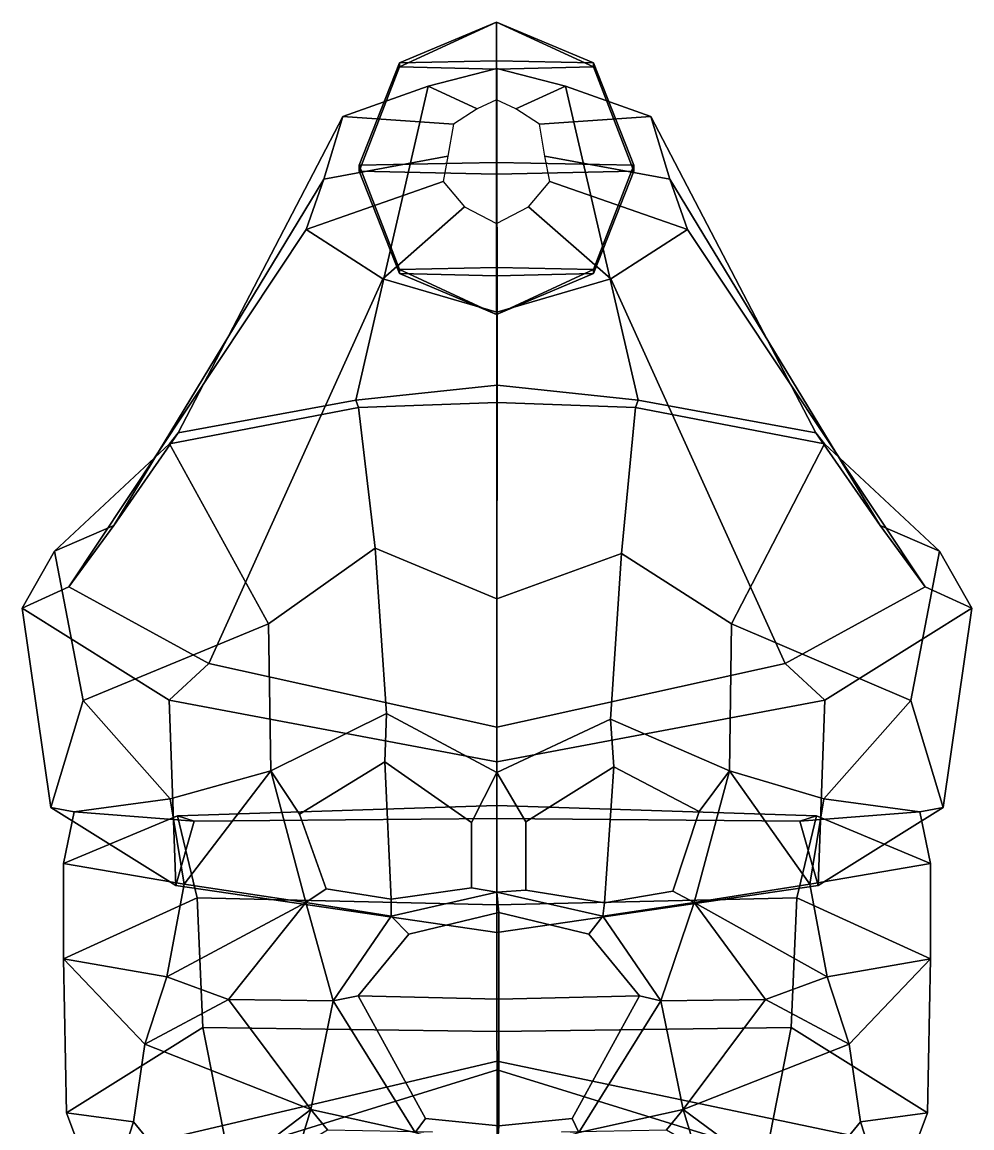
# Model space of a CAD drawing. Extents: x -183 to 163, y -155 to 305.
# Drawn here: x -67.8 to 65.3, y 150.2 to 305.1 of the extents above; entities that cross this region are included whole.
import ezdxf

# ---------------------------------------------------------------- set-up
doc = ezdxf.new("R2010")
doc.units = 0

msp = doc.modelspace()

# ---------------------------------------------------------------- linework, layer by layer
for points in [[(-1.320393, 298.509247, 46.112045), (-1.320389, 305.086243, 31.427982), (-14.929281, 298.799194, 38.653446)], [(-14.929281, 298.799194, 38.653446), (-1.320389, 305.086243, 31.427982), (-14.929278, 299.37912, 23.736246)], [(-1.320389, 305.086243, 31.427982), (-1.320386, 299.669067, 16.277588), (-14.929278, 299.37912, 23.736246)], [(-1.320393, 298.509247, 46.112045), (12.288532, 298.799194, 38.65345), (-1.320389, 305.086243, 31.427982)], [(-1.320389, 305.086243, 31.427982), (12.288535, 299.379089, 23.736252), (-1.320386, 299.669067, 16.277588)], [(12.288532, 298.799194, 38.65345), (12.288535, 299.379089, 23.736252), (-1.320389, 305.086243, 31.427982)], [(-20.56629, 284.200867, 41.180069), (-14.929281, 298.799194, 38.653446), (-14.929278, 299.37912, 23.736246), (-20.566286, 285.020966, 20.083883)], [(-14.929278, 299.37912, 23.736246), (-1.320386, 299.669067, 16.277588), (-1.320385, 285.431, 9.535825), (-20.566286, 285.020966, 20.083883)], [(12.288535, 299.379089, 23.736252), (17.925507, 285.020935, 20.083893), (-1.320385, 285.431, 9.535825), (-1.320386, 299.669067, 16.277588)], [(17.925503, 284.200836, 41.180077), (17.925507, 285.020935, 20.083893), (12.288535, 299.379089, 23.736252), (12.288532, 298.799194, 38.65345)], [(-1.250553, 254.198425, 158.226151), (-1.278548, 298.590942, 102.021492), (-10.905055, 296.108246, 99.741562), (-21.038815, 252.135681, 151.082962)], [(-1.320395, 283.790802, 51.728104), (-1.320393, 298.509247, 46.112045), (-14.929281, 298.799194, 38.653446), (-20.56629, 284.200867, 41.180069)], [(-1.330378, 294.204956, 40.207081), (-4.025801, 292.942688, 40.151199), (-10.905055, 296.108246, 99.741562), (-1.278548, 298.590942, 102.021492)], [(-1.330378, 294.204956, 40.207081), (-1.278548, 298.590942, 102.021492), (8.347959, 296.108246, 99.741562), (1.365044, 292.942688, 40.151203)], [(-1.320395, 283.790802, 51.728104), (17.925503, 284.200836, 41.180077), (12.288532, 298.799194, 38.65345), (-1.320393, 298.509247, 46.112045)], [(-1.250553, 254.198425, 158.226151), (18.537708, 252.135681, 151.082962), (8.347959, 296.108246, 99.741562), (-1.278548, 298.590942, 102.021492)], [(-45.89912, 247.522888, 138.961182), (-21.038815, 252.135681, 151.082962), (-10.905055, 296.108246, 99.741562), (-22.835415, 291.854156, 95.834877)], [(-4.025801, 292.942688, 40.151199), (-7.366301, 290.779816, 40.05545), (-22.835415, 291.854156, 95.834877), (-10.905055, 296.108246, 99.741562)], [(1.365044, 292.942688, 40.151203), (8.347959, 296.108246, 99.741562), (20.278316, 291.854156, 95.834885), (4.705544, 290.779816, 40.055454)], [(43.398022, 247.522888, 138.961182), (20.278316, 291.854156, 95.834885), (8.347959, 296.108246, 99.741562), (18.537708, 252.135681, 151.082962)], [(-54.939651, 234.579407, 113.84803), (-45.89912, 247.522888, 138.961182), (-22.835415, 291.854156, 95.834877), (-25.514042, 283.092072, 87.788422)], [(-7.366301, 290.779816, 40.05545), (-8.116317, 286.325012, 39.858269), (-25.514042, 283.092072, 87.788422), (-22.835415, 291.854156, 95.834877)], [(4.705544, 290.779816, 40.055454), (20.278316, 291.854156, 95.834885), (22.956942, 283.092072, 87.788429), (5.455558, 286.325012, 39.858269)], [(52.438553, 234.579376, 113.84803), (22.956942, 283.092072, 87.788429), (20.278316, 291.854156, 95.834885), (43.398022, 247.522888, 138.961182)], [(-8.116317, 286.325012, 39.858269), (-8.802978, 282.731567, 39.699211), (-27.9664, 276.0242, 81.297813), (-25.514042, 283.092072, 87.788422)], [(-14.929278, 270.422607, 22.610571), (-20.566286, 285.020966, 20.083883), (-1.320385, 285.431, 9.535825), (-1.320386, 270.712555, 15.151914)], [(12.288533, 270.422577, 22.610579), (-1.320386, 270.712555, 15.151914), (-1.320385, 285.431, 9.535825), (17.925507, 285.020935, 20.083893)], [(5.455558, 286.325012, 39.858269), (22.956942, 283.092072, 87.788429), (25.409304, 276.0242, 81.297813), (6.14222, 282.731567, 39.699215)], [(-20.56629, 284.200867, 41.180069), (-20.566286, 285.020966, 20.083883), (-14.929278, 270.422607, 22.610571), (-14.929281, 269.842682, 37.527771)], [(-1.320395, 283.790802, 51.728104), (-20.56629, 284.200867, 41.180069), (-14.929281, 269.842682, 37.527771), (-1.320393, 269.552734, 44.986374)], [(-1.320395, 283.790802, 51.728104), (-1.320393, 269.552734, 44.986374), (12.28853, 269.842682, 37.527775), (17.925503, 284.200836, 41.180077)], [(17.925503, 284.200836, 41.180077), (12.28853, 269.842682, 37.527775), (12.288533, 270.422577, 22.610579), (17.925507, 285.020935, 20.083893)], [(-61.209591, 225.974396, 92.29628), (-54.939651, 234.579407, 113.84803), (-25.514042, 283.092072, 87.788422), (-27.9664, 276.0242, 81.297813)], [(-8.802978, 282.731567, 39.699211), (-5.802033, 279.218872, 39.543751), (-17.248739, 269.115204, 74.953094), (-27.9664, 276.0242, 81.297813)], [(6.14222, 282.731567, 39.699215), (25.409304, 276.0242, 81.297813), (14.691634, 269.115204, 74.953102), (3.141271, 279.218872, 39.543755)], [(58.708492, 225.974396, 92.29628), (25.409304, 276.0242, 81.297813), (22.956942, 283.092072, 87.788429), (52.438553, 234.579376, 113.84803)], [(-5.802033, 279.218872, 39.543751), (-1.330382, 276.852417, 39.438992), (-1.278553, 264.460663, 70.678703), (-17.248739, 269.115204, 74.953094)], [(3.141271, 279.218872, 39.543755), (14.691634, 269.115204, 74.953102), (-1.278553, 264.460663, 70.678703), (-1.330382, 276.852417, 39.438992)], [(-41.621681, 215.204163, 73.559593), (-61.209591, 225.974396, 92.29628), (-27.9664, 276.0242, 81.297813), (-17.248739, 269.115204, 74.953094)], [(39.120567, 215.204163, 73.559593), (14.691634, 269.115204, 74.953102), (25.409304, 276.0242, 81.297813), (58.708492, 225.974396, 92.29628)], [(-14.929281, 269.842682, 37.527771), (-14.929278, 270.422607, 22.610571), (-1.320398, 264.135529, 29.836039)], [(-1.320393, 269.552734, 44.986374), (-14.929281, 269.842682, 37.527771), (-1.320398, 264.135529, 29.836039)], [(-1.320398, 264.135529, 29.836039), (-14.929278, 270.422607, 22.610571), (-1.320386, 270.712555, 15.151914)], [(-1.320398, 264.135529, 29.836039), (-1.320386, 270.712555, 15.151914), (12.288533, 270.422577, 22.610579)], [(12.28853, 269.842682, 37.527775), (-1.320398, 264.135529, 29.836039), (12.288533, 270.422577, 22.610579)], [(-1.320393, 269.552734, 44.986374), (-1.320398, 264.135529, 29.836039), (12.28853, 269.842682, 37.527775)], [(-1.250554, 206.320557, 56.189384), (-41.621681, 215.204163, 73.559593), (-17.248739, 269.115204, 74.953094), (-1.278553, 264.460663, 70.678703)], [(-1.250554, 206.320557, 56.189384), (-1.278553, 264.460663, 70.678703), (14.691634, 269.115204, 74.953102), (39.120567, 215.204163, 73.559593)], [(-1.250553, 251.79657, 162.501266), (-1.250553, 254.198425, 158.226151), (-21.038815, 252.135681, 151.082962), (-20.650152, 251.090698, 156.380737)], [(-1.250553, 251.79657, 162.501266), (18.149042, 251.090698, 156.380737), (18.537708, 252.135681, 151.082962), (-1.250553, 254.198425, 158.226151)], [(-20.650152, 251.090698, 156.380737), (-21.038815, 252.135681, 151.082962), (-45.89912, 247.522888, 138.961182), (-47.141472, 245.999146, 144.072266)], [(-18.293325, 231.392517, 165.458054), (-20.650152, 251.090698, 156.380737), (-47.141472, 245.999146, 144.072266), (-33.234062, 220.771606, 156.585632)], [(-1.250554, 224.285461, 171.516403), (-1.250553, 251.79657, 162.501266), (-20.650152, 251.090698, 156.380737), (-18.293325, 231.392517, 165.458054)], [(-1.250554, 224.285461, 171.516403), (16.195942, 230.627014, 165.714981), (18.149042, 251.090698, 156.380737), (-1.250553, 251.79657, 162.501266)], [(16.195942, 230.627014, 165.714981), (31.604994, 220.771606, 156.585632), (44.640373, 245.999146, 144.072266), (18.149042, 251.090698, 156.380737)], [(18.149042, 251.090698, 156.380737), (44.640373, 245.999146, 144.072266), (43.398022, 247.522888, 138.961182), (18.537708, 252.135681, 151.082962)], [(-47.141472, 245.999146, 144.072266), (-45.89912, 247.522888, 138.961182), (-54.939651, 234.579407, 113.84803), (-63.238331, 230.966492, 116.169357)], [(44.640373, 245.999146, 144.072266), (60.737228, 230.966461, 116.169357), (52.438553, 234.579376, 113.84803), (43.398022, 247.522888, 138.961182)], [(-33.234062, 220.771606, 156.585632), (-47.141472, 245.999146, 144.072266), (-63.238331, 230.966492, 116.169357), (-59.191269, 210.032959, 140.082687)], [(31.604994, 220.771606, 156.585632), (56.690166, 210.032959, 140.082687), (60.737228, 230.966461, 116.169357), (44.640373, 245.999146, 144.072266)], [(-63.238331, 230.966492, 116.169357), (-54.939651, 234.579407, 113.84803), (-61.209591, 225.974396, 92.29628), (-67.764023, 222.964569, 91.557495)], [(60.737228, 230.966461, 116.169357), (65.262917, 222.964539, 91.557495), (58.708492, 225.974396, 92.29628), (52.438553, 234.579376, 113.84803)], [(-59.191269, 210.032959, 140.082687), (-63.238331, 230.966492, 116.169357), (-67.764023, 222.964569, 91.557495), (-63.764683, 195.030884, 105.32888)], [(-18.293325, 231.392517, 165.458054), (-33.234062, 220.771606, 156.585632), (-32.941353, 200.205994, 157.191147), (-16.724636, 208.196594, 169.281357)], [(-1.250554, 224.285461, 171.516403), (-18.293325, 231.392517, 165.458054), (-16.724636, 208.196594, 169.281357), (-1.250555, 199.949585, 171.11087)], [(56.690166, 210.032959, 140.082687), (61.26358, 195.030853, 105.32888), (65.262917, 222.964539, 91.557495), (60.737228, 230.966461, 116.169357)], [(-1.250554, 224.285461, 171.516403), (-1.250555, 199.949585, 171.11087), (14.627247, 207.400879, 169.266953), (16.195942, 230.627014, 165.714981)], [(16.195942, 230.627014, 165.714981), (14.627247, 207.400879, 169.266953), (31.312279, 200.205994, 157.191147), (31.604994, 220.771606, 156.585632)], [(-67.764023, 222.964569, 91.557495), (-61.209591, 225.974396, 92.29628), (-41.621681, 215.204163, 73.559593), (-47.150398, 210.072266, 71.264572)], [(65.262917, 222.964539, 91.557495), (44.649288, 210.072266, 71.264572), (39.120567, 215.204163, 73.559593), (58.708492, 225.974396, 92.29628)], [(-63.764683, 195.030884, 105.32888), (-67.764023, 222.964569, 91.557495), (-47.150398, 210.072266, 71.264572), (-46.25507, 184.113342, 81.407433)], [(61.26358, 195.030853, 105.32888), (43.753963, 184.113342, 81.40744), (44.649288, 210.072266, 71.264572), (65.262917, 222.964539, 91.557495)], [(-47.02573, 196.278625, 140.631042), (-32.941353, 200.205994, 157.191147), (-33.234062, 220.771606, 156.585632), (-59.191269, 210.032959, 140.082687)], [(44.52462, 196.278625, 140.631042), (56.690166, 210.032959, 140.082687), (31.604994, 220.771606, 156.585632), (31.312279, 200.205994, 157.191147)], [(-47.150398, 210.072266, 71.264572), (-41.621681, 215.204163, 73.559593), (-1.250554, 206.320557, 56.189384), (-1.250555, 201.444366, 53.024498)], [(44.649288, 210.072266, 71.264572), (-1.250555, 201.444366, 53.024498), (-1.250554, 206.320557, 56.189384), (39.120567, 215.204163, 73.559593)], [(-59.191269, 210.032959, 140.082687), (-63.764683, 195.030884, 105.32888), (-60.459145, 194.453735, 104.136078), (-47.02573, 196.278625, 140.631042)], [(-46.25507, 184.113342, 81.407433), (-47.150398, 210.072266, 71.264572), (-1.250555, 201.444366, 53.024498), (-1.250556, 177.551819, 62.757854)], [(43.753963, 184.113342, 81.40744), (-1.250556, 177.551819, 62.757854), (-1.250555, 201.444366, 53.024498), (44.649288, 210.072266, 71.264572)], [(56.690166, 210.032959, 140.082687), (44.52462, 196.278625, 140.631042), (57.958042, 194.453735, 104.136078), (61.26358, 195.030853, 105.32888)], [(-16.983484, 201.423706, 167.611755), (-16.724636, 208.196594, 169.281357), (-32.941353, 200.205994, 157.191147), (-28.920616, 194.098267, 156.994827)], [(-16.983484, 201.423706, 167.611755), (-4.835609, 192.929688, 168.376602), (-1.250555, 199.949585, 171.11087), (-16.724636, 208.196594, 169.281357)], [(15.134119, 200.752625, 167.340942), (14.627247, 207.400879, 169.266953), (-1.250555, 199.949585, 171.11087), (2.787638, 193.029968, 168.568115)], [(15.134119, 200.752625, 167.340942), (27.053463, 194.472107, 154.516525), (31.312279, 200.205994, 157.191147), (14.627247, 207.400879, 169.266953)], [(-16.084126, 182.218323, 163.806244), (-16.983484, 201.423706, 167.611755), (-28.920616, 194.098267, 156.994827), (-25.173613, 183.666687, 158.835693)], [(-4.835609, 192.929688, 168.376602), (-16.983484, 201.423706, 167.611755), (-16.084126, 182.218323, 163.806244), (-4.835609, 183.773865, 168.287766)], [(-45.052979, 184.317505, 139.911621), (-32.941353, 200.205994, 157.191147), (-47.02573, 196.278625, 140.631042)], [(-28.011084, 181.733551, 159.644348), (-32.941353, 200.205994, 157.191147), (-45.052979, 184.317505, 139.911621)], [(-25.173613, 183.666687, 158.835693), (-28.920616, 194.098267, 156.994827), (-32.941353, 200.205994, 157.191147), (-28.011084, 181.733551, 159.644348)], [(-4.835609, 183.773865, 168.287766), (-1.250555, 183.201355, 171.450287), (-1.250555, 199.949585, 171.11087), (-4.835609, 192.929688, 168.376602)], [(2.787638, 183.468628, 168.636841), (2.787638, 193.029968, 168.568115), (-1.250555, 199.949585, 171.11087), (-1.250555, 183.201355, 171.450287)], [(2.787638, 193.029968, 168.568115), (2.787638, 183.468628, 168.636841), (13.817105, 181.673279, 163.116943), (15.134119, 200.752625, 167.340942)], [(13.817105, 181.673279, 163.116943), (23.379431, 183.304504, 156.964371), (27.053463, 194.472107, 154.516525), (15.134119, 200.752625, 167.340942)], [(23.379431, 183.304504, 156.964371), (26.382015, 181.733551, 159.644348), (31.312279, 200.205994, 157.191147), (27.053463, 194.472107, 154.516525)], [(26.382015, 181.733551, 159.644348), (42.551865, 184.317505, 139.911621), (31.312279, 200.205994, 157.191147)], [(42.551865, 184.317505, 139.911621), (44.52462, 196.278625, 140.631042), (31.312279, 200.205994, 157.191147)], [(-47.02573, 196.278625, 140.631042), (-60.459145, 194.453735, 104.136078), (-61.963554, 187.192169, 103.822891), (-45.052979, 184.317505, 139.911621)], [(-45.981304, 193.886658, 74.56295), (-43.668941, 193.113892, 78.121964), (-1.250555, 193.492096, 61.201996), (-1.250555, 195.348633, 59.55616)], [(-43.236526, 182.40155, 71.895515), (-45.981304, 193.886658, 74.56295), (-1.250555, 195.348633, 59.55616), (-1.250555, 181.395966, 59.594482)], [(43.48019, 193.886658, 74.56295), (-1.250555, 195.348633, 59.55616), (-1.250555, 193.492096, 61.201996), (41.167835, 193.113892, 78.121964)], [(40.735416, 182.40155, 71.895515), (-1.250555, 181.395966, 59.594482), (-1.250555, 195.348633, 59.55616), (43.48019, 193.886658, 74.56295)], [(44.52462, 196.278625, 140.631042), (42.551865, 184.317505, 139.911621), (59.462444, 187.192169, 103.822891), (57.958042, 194.453735, 104.136078)], [(-63.764683, 195.030884, 105.32888), (-46.25507, 184.113342, 81.407433), (-43.668941, 193.113892, 78.121964), (-60.459145, 194.453735, 104.136078)], [(-61.985336, 173.84491, 104.646606), (-61.963554, 187.192169, 103.822891), (-45.981304, 193.886658, 74.56295), (-43.236526, 182.40155, 71.895515)], [(-61.963554, 187.192169, 103.822891), (-60.459145, 194.453735, 104.136078), (-43.668941, 193.113892, 78.121964), (-45.981304, 193.886658, 74.56295)], [(59.48423, 173.84491, 104.646606), (40.735416, 182.40155, 71.895515), (43.48019, 193.886658, 74.56295), (59.462444, 187.192169, 103.822891)], [(61.26358, 195.030853, 105.32888), (57.958042, 194.453735, 104.136078), (41.167835, 193.113892, 78.121964), (43.753963, 184.113342, 81.40744)], [(59.462444, 187.192169, 103.822891), (43.48019, 193.886658, 74.56295), (41.167835, 193.113892, 78.121964), (57.958042, 194.453735, 104.136078)], [(-46.25507, 184.113342, 81.407433), (-1.250556, 177.551819, 62.757854), (-1.250555, 193.492096, 61.201996), (-43.668941, 193.113892, 78.121964)], [(43.753963, 184.113342, 81.40744), (41.167835, 193.113892, 78.121964), (-1.250555, 193.492096, 61.201996), (-1.250556, 177.551819, 62.757854)], [(-45.052979, 184.317505, 139.911621), (-61.963554, 187.192169, 103.822891), (-61.985336, 173.84491, 104.646606), (-47.494747, 171.30188, 138.427002)], [(42.551865, 184.317505, 139.911621), (44.993641, 171.30188, 138.427002), (59.48423, 173.84491, 104.646606), (59.462444, 187.192169, 103.822891)], [(-47.494747, 171.30188, 138.427002), (-28.011084, 181.733551, 159.644348), (-45.052979, 184.317505, 139.911621)], [(-16.084126, 182.218323, 163.806244), (-25.173613, 183.666687, 158.835693), (-28.011084, 181.733551, 159.644348), (-16.051233, 179.81897, 165.767899)], [(-16.084126, 182.218323, 163.806244), (-16.051233, 179.81897, 165.767899), (-1.250555, 183.201355, 171.450287), (-4.835609, 183.773865, 168.287766)], [(-0.992172, 180.356323, 185.626053), (-1.250555, 183.201355, 171.450287), (-16.051233, 179.81897, 165.767899), (-13.615047, 177.298096, 181.77803)], [(13.817105, 181.673279, 163.116943), (2.787638, 183.468628, 168.636841), (-1.250555, 183.201355, 171.450287), (13.550124, 179.81897, 165.767899)], [(-0.992172, 180.356323, 185.626053), (11.6307, 177.298096, 181.77803), (13.550124, 179.81897, 165.767899), (-1.250555, 183.201355, 171.450287)], [(13.817105, 181.673279, 163.116943), (13.550124, 179.81897, 165.767899), (26.382015, 181.733551, 159.644348), (23.379431, 183.304504, 156.964371)], [(44.993641, 171.30188, 138.427002), (42.551865, 184.317505, 139.911621), (26.382015, 181.733551, 159.644348)], [(-61.548981, 152.263977, 103.80677), (-61.985336, 173.84491, 104.646606), (-43.236526, 182.40155, 71.895515), (-42.44381, 164.210968, 72.959068)], [(-38.840771, 168.124176, 161.444061), (-28.011084, 181.733551, 159.644348), (-47.494747, 171.30188, 138.427002)], [(-42.44381, 164.210968, 72.959068), (-43.236526, 182.40155, 71.895515), (-1.250555, 181.395966, 59.594482), (-1.250554, 163.674866, 62.234371)], [(-38.840771, 168.124176, 161.444061), (-24.209009, 167.967651, 164.478333), (-28.011084, 181.733551, 159.644348)], [(-24.209009, 167.967651, 164.478333), (-16.051233, 179.81897, 165.767899), (-28.011084, 181.733551, 159.644348)], [(39.942699, 164.210968, 72.959068), (-1.250554, 163.674866, 62.234371), (-1.250555, 181.395966, 59.594482), (40.735416, 182.40155, 71.895515)], [(21.707903, 167.967651, 164.478333), (26.382015, 181.733551, 159.644348), (13.550124, 179.81897, 165.767899)], [(36.339661, 168.124176, 161.444061), (26.382015, 181.733551, 159.644348), (21.707903, 167.967651, 164.478333)], [(36.339661, 168.124176, 161.444061), (44.993641, 171.30188, 138.427002), (26.382015, 181.733551, 159.644348)], [(59.047878, 152.263977, 103.80677), (39.942699, 164.210968, 72.959068), (40.735416, 182.40155, 71.895515), (59.48423, 173.84491, 104.646606)], [(-20.691374, 168.656342, 182.096802), (-13.615047, 177.298096, 181.77803), (-16.051233, 179.81897, 165.767899), (-24.209009, 167.967651, 164.478333)], [(-0.992172, 168.180176, 188.530975), (-0.992172, 180.356323, 185.626053), (-13.615047, 177.298096, 181.77803), (-20.691374, 168.656342, 182.096802)], [(-0.992172, 168.180176, 188.530975), (18.707029, 168.656342, 182.096802), (11.6307, 177.298096, 181.77803), (-0.992172, 180.356323, 185.626053)], [(18.707029, 168.656342, 182.096802), (21.707903, 167.967651, 164.478333), (13.550124, 179.81897, 165.767899), (11.6307, 177.298096, 181.77803)], [(-47.494747, 171.30188, 138.427002), (-61.985336, 173.84491, 104.646606), (-50.560822, 161.884735, 136.903107)], [(-52.166565, 150.993469, 135.967606), (-50.560822, 161.884735, 136.903107), (-61.985336, 173.84491, 104.646606), (-61.548981, 152.263977, 103.80677)], [(44.993641, 171.30188, 138.427002), (48.059715, 161.884735, 136.903107), (59.48423, 173.84491, 104.646606)], [(49.665459, 150.993469, 135.967606), (59.047878, 152.263977, 103.80677), (59.48423, 173.84491, 104.646606), (48.059715, 161.884735, 136.903107)], [(-50.560822, 161.884735, 136.903107), (-38.840771, 168.124176, 161.444061), (-47.494747, 171.30188, 138.427002)], [(48.059715, 161.884735, 136.903107), (44.993641, 171.30188, 138.427002), (36.339661, 168.124176, 161.444061)], [(-27.344149, 152.710602, 156.732162), (-38.840771, 168.124176, 161.444061), (-50.560822, 161.884735, 136.903107)], [(-27.344149, 152.710602, 156.732162), (-24.209009, 167.967651, 164.478333), (-38.840771, 168.124176, 161.444061)], [(-12.717014, 149.502594, 162.337692), (-24.209009, 167.967651, 164.478333), (-27.344149, 152.710602, 156.732162)], [(-11.267046, 151.493225, 175.478516), (-20.691374, 168.656342, 182.096802), (-24.209009, 167.967651, 164.478333), (-12.717014, 149.502594, 162.337692)], [(-0.992172, 150.441742, 180.628235), (-0.992172, 168.180176, 188.530975), (-20.691374, 168.656342, 182.096802), (-11.267046, 151.493225, 175.478516)], [(-0.992172, 150.441742, 180.628235), (9.282703, 151.493225, 175.478516), (18.707029, 168.656342, 182.096802), (-0.992172, 168.180176, 188.530975)], [(9.282703, 151.493225, 175.478516), (10.215907, 149.502594, 162.337692), (21.707903, 167.967651, 164.478333), (18.707029, 168.656342, 182.096802)], [(10.215907, 149.502594, 162.337692), (24.843042, 152.710602, 156.732162), (21.707903, 167.967651, 164.478333)], [(24.843042, 152.710602, 156.732162), (36.339661, 168.124176, 161.444061), (21.707903, 167.967651, 164.478333)], [(24.843042, 152.710602, 156.732162), (48.059715, 161.884735, 136.903107), (36.339661, 168.124176, 161.444061)], [(-55.22044, 135.32016, 106.202515), (-61.548981, 152.263977, 103.80677), (-42.44381, 164.210968, 72.959068), (-38.964668, 146.616913, 57.895573)], [(-38.964668, 146.616913, 57.895573), (-42.44381, 164.210968, 72.959068), (-1.250554, 163.674866, 62.234371), (-1.228616, 158.276245, 30.067825)], [(36.519398, 146.616913, 57.895576), (-1.228616, 158.276245, 30.067825), (-1.250554, 163.674866, 62.234371), (39.942699, 164.210968, 72.959068)], [(52.71933, 135.32019, 106.202515), (36.519398, 146.616913, 57.895576), (39.942699, 164.210968, 72.959068), (59.047878, 152.263977, 103.80677)], [(-52.166565, 150.993469, 135.967606), (-34.45216, 129.360718, 160.683731), (-27.344149, 152.710602, 156.732162), (-50.560822, 161.884735, 136.903107)], [(49.665459, 150.993469, 135.967606), (48.059715, 161.884735, 136.903107), (24.843042, 152.710602, 156.732162), (31.95105, 129.360718, 160.683731)], [(-1.204486, 159.514893, 14.784546), (-1.207897, 140.783752, -38.229687), (-56.103218, 135.579926, -26.806486), (-64.316963, 144.69281, 10.227881)], [(-1.204486, 159.514893, 14.784546), (-64.316963, 144.69281, 10.227881), (-38.964668, 146.616913, 57.895573), (-1.228616, 158.276245, 30.067825)], [(-1.228616, 158.276245, 30.067825), (36.519398, 146.616913, 57.895576), (63.277851, 145.9422, 9.961871), (-1.204486, 159.514893, 14.784546)], [(-1.204486, 159.514893, 14.784546), (63.277851, 145.9422, 9.961871), (53.713791, 135.579956, -26.806488), (-1.207897, 140.783752, -38.229687)], [(-55.22044, 135.32016, 106.202515), (-55.88979, 139.471039, 137.974686), (-52.166565, 150.993469, 135.967606), (-61.548981, 152.263977, 103.80677)], [(-24.977959, 149.871338, 170.514862), (-27.344149, 152.710602, 156.732162), (-52.850117, 133.264008, 152.61673)], [(-52.850117, 133.264008, 152.61673), (-27.344149, 152.710602, 156.732162), (-34.45216, 129.360718, 160.683731)], [(-24.977959, 149.871338, 170.514862), (-10.280588, 149.598511, 170.60466), (-12.717014, 149.502594, 162.337692), (-27.344149, 152.710602, 156.732162)], [(22.476852, 149.871338, 170.514862), (24.843042, 152.710602, 156.732162), (10.215907, 149.502594, 162.337692), (7.779481, 149.598511, 170.60466)], [(22.476852, 149.871338, 170.514862), (51.156452, 133.264008, 152.61673), (24.843042, 152.710602, 156.732162)], [(51.156452, 133.264008, 152.61673), (31.95105, 129.360718, 160.683731), (24.843042, 152.710602, 156.732162)], [(52.71933, 135.32019, 106.202515), (59.047878, 152.263977, 103.80677), (49.665459, 150.993469, 135.967606), (53.388687, 139.471039, 137.974686)], [(-52.166565, 150.993469, 135.967606), (-55.88979, 139.471039, 137.974686), (-33.768986, 127.073578, 151.391251), (-34.45216, 129.360718, 160.683731)], [(-0.992172, 150.441742, 180.628235), (-11.267046, 151.493225, 175.478516), (-12.717014, 149.502594, 162.337692), (-1.250554, 146.126801, 167.94249)], [(-0.992172, 150.441742, 180.628235), (-1.250554, 146.126801, 167.94249), (10.215907, 149.502594, 162.337692), (9.282703, 151.493225, 175.478516)], [(49.665459, 150.993469, 135.967606), (31.95105, 129.360718, 160.683731), (31.267879, 127.073578, 151.391251), (53.388687, 139.471039, 137.974686)]]:
    msp.add_3dface(points)

doc.saveas('drawing.dxf')
